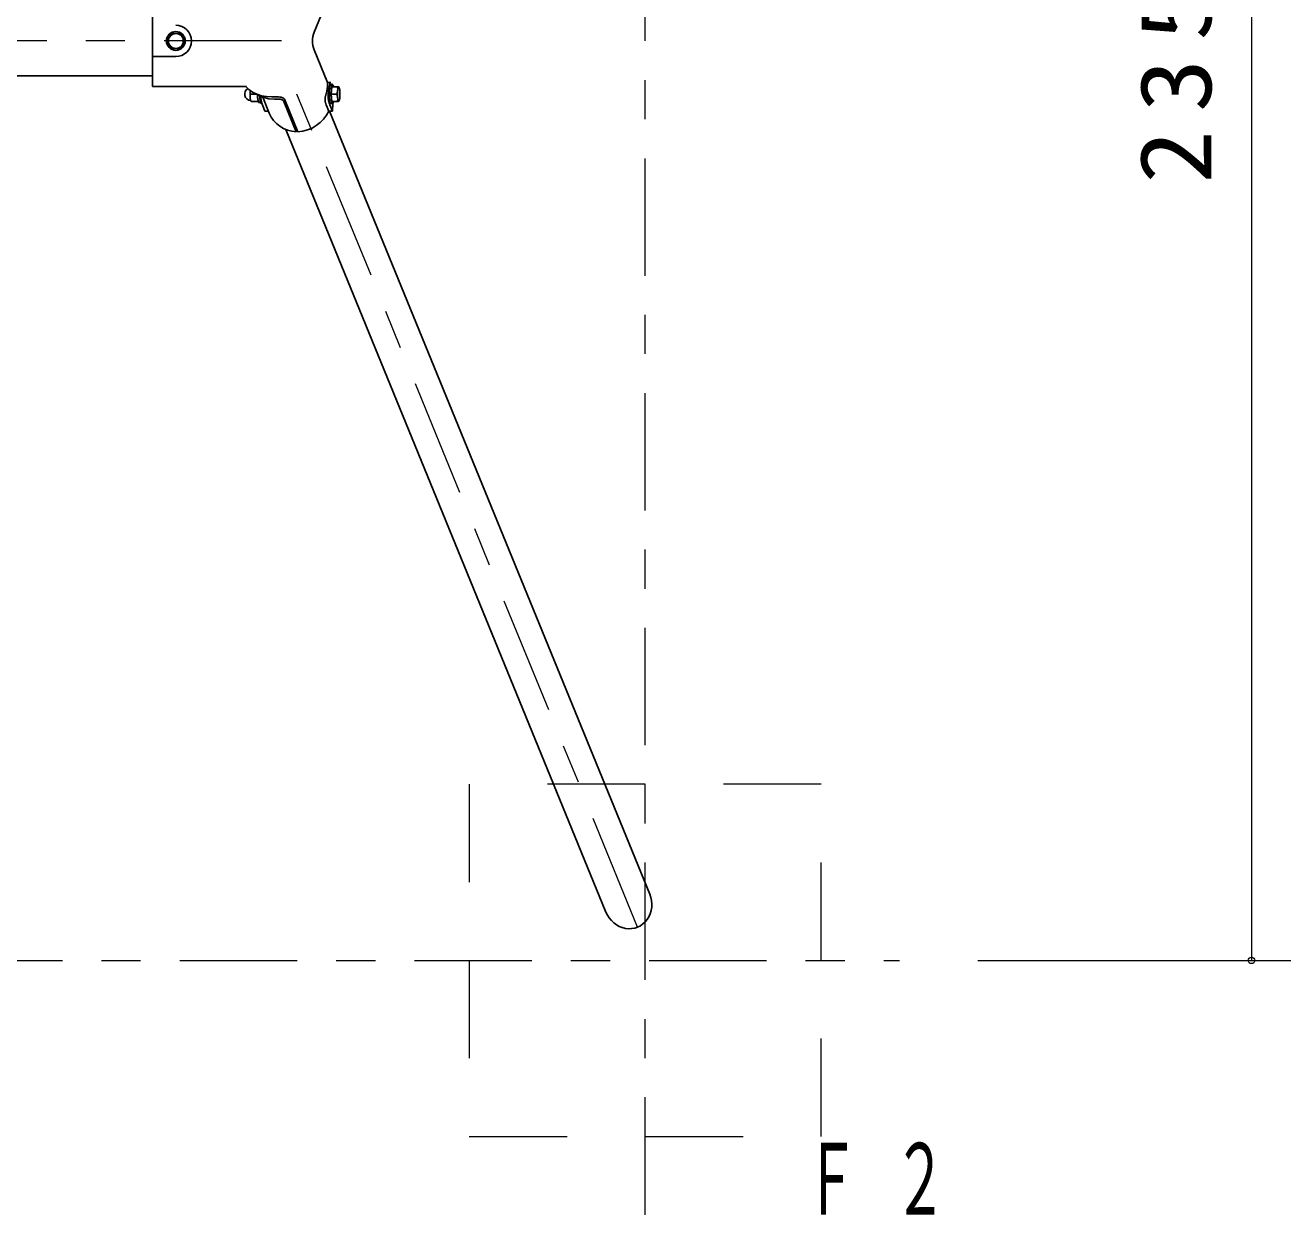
# Model space of a CAD drawing. Units: millimetres on the paper, scale 1:50. Extents: x 200 to 813, y 141 to 438.
# Drawn here: x 315.91 to 348.26, y 326.08 to 356.48 of the extents above; entities that cross this region are included whole.
import ezdxf

# ---------------------------------------------------------------- set-up
doc = ezdxf.new("R2010")
doc.units = ezdxf.units.MM
doc.linetypes.add('USER1', pattern=[4.5, 2.5, -2])
doc.linetypes.add('USER2', pattern=[6, 3, -1, 1, -1])
doc.layers.add('線', color=2, linetype='Continuous', lineweight=25)
doc.layers.add('補助', color=2, linetype='Continuous', lineweight=13)
doc.styles.add('ＭＳ ゴシック', font='')
doc.styles.get('ＭＳ ゴシック').set_extended_font_data('MS Gothic')

# ---------------------------------------------------------------- blocks, each defined once
blk = doc.blocks.new('dimension_origin')
at = {"color": 0, "linetype": 'Continuous', "lineweight": -2}
blk.add_circle((0, 0), 1.25, dxfattribs=at)

msp = doc.modelspace()

# ---------------------------------------------------------------- linework, layer by layer
at = {"layer": '線', "color": 1, "linetype": 'USER2', "lineweight": 13}
for p, q in [((331.761, 326.082), (331.761, 386.082)), ((322.461, 356.082), (284.77, 356.082)), ((331.566, 333.432), (322.505, 355.582)), ((283.861, 332.582), (338.261, 332.582))]:
    msp.add_line(p, q, dxfattribs=at)
at = {"layer": '線', "color": 7}
for p, q in [((319.161, 354.917), (319.161, 357.247)), ((323.3, 356.309), (323.641, 357.143)), ((323.3, 355.855), (323.641, 355.021)), ((319.161, 355.682), (319.761, 355.682)), ((319.161, 355.191), (314.661, 355.191)), ((319.161, 354.917), (321.566, 354.917)), ((323.719, 355.021), (323.641, 355.021)), ((323.739, 354.998), (323.754, 354.962)), ((321.983, 354.642), (322.15, 354.233)), ((323.671, 354.291), (323.762, 354.291)), ((331.875, 334.276), (323.687, 354.291)), ((323.776, 354.487), (323.762, 354.291)), ((330.755, 333.817), (322.572, 353.82))]:
    msp.add_line(p, q, dxfattribs=at)
at = {"layer": '線'}
for p, q in [((319.541, 356.082), (319.651, 356.272)), ((319.651, 356.272), (319.87, 356.272)), ((319.87, 356.272), (319.98, 356.082)), ((319.651, 355.892), (319.541, 356.082)), ((319.87, 355.892), (319.651, 355.892)), ((319.98, 356.082), (319.87, 355.892)), ((323.768, 354.962), (323.719, 354.962)), ((323.73, 354.722), (323.749, 354.912)), ((323.749, 354.912), (323.906, 354.912)), ((323.906, 354.912), (323.922, 354.912)), ((323.922, 354.912), (323.933, 354.897)), ((321.674, 354.722), (321.818, 354.722)), ((322.383, 354.651), (322.216, 354.652)), ((322.397, 354.596), (322.28, 354.596)), ((322.545, 354.577), (322.88, 353.758)), ((323.749, 354.532), (323.73, 354.722)), ((323.865, 354.722), (323.73, 354.722)), ((323.922, 354.532), (323.933, 354.548)), ((321.693, 354.532), (321.692, 354.532)), ((321.869, 354.532), (321.693, 354.532)), ((321.927, 354.507), (321.887, 354.507)), ((321.963, 354.482), (321.946, 354.482)), ((321.975, 354.447), (322.038, 354.291)), ((322.127, 354.291), (322.038, 354.291)), ((322.524, 354.532), (322.841, 353.758)), ((323.607, 354.447), (323.671, 354.291)), ((323.698, 354.447), (323.762, 354.291)), ((323.768, 354.482), (323.719, 354.482)), ((323.906, 354.532), (323.749, 354.532)), ((323.922, 354.532), (323.906, 354.532)), ((322.841, 353.758), (322.847, 353.839))]:
    msp.add_line(p, q, dxfattribs=at)
for points in [[(321.552, 354.917), (321.63, 354.839), (321.724, 354.774), (321.831, 354.722), (321.951, 354.683), (322.08, 354.66), (322.216, 354.652)], [(323.719, 354.482), (323.713, 354.484), (323.708, 354.49), (323.703, 354.5), (323.698, 354.514), (323.693, 354.532), (323.689, 354.552), (323.685, 354.576), (323.682, 354.602), (323.68, 354.63), (323.678, 354.66), (323.677, 354.691), (323.677, 354.722), (323.677, 354.753), (323.678, 354.784), (323.68, 354.814), (323.682, 354.842), (323.685, 354.868), (323.689, 354.892), (323.693, 354.912), (323.698, 354.93), (323.703, 354.944), (323.708, 354.954), (323.713, 354.96), (323.719, 354.962)], [(323.793, 354.532), (323.789, 354.515), (323.784, 354.501), (323.779, 354.49), (323.773, 354.484), (323.768, 354.482), (323.762, 354.484), (323.757, 354.49), (323.752, 354.5), (323.747, 354.514), (323.742, 354.531), (323.738, 354.552), (323.735, 354.576), (323.732, 354.602), (323.729, 354.63), (323.728, 354.66), (323.726, 354.691), (323.726, 354.722), (323.726, 354.753), (323.728, 354.784), (323.729, 354.814), (323.732, 354.842), (323.735, 354.868), (323.738, 354.892), (323.742, 354.913), (323.747, 354.93), (323.752, 354.944), (323.757, 354.954), (323.762, 354.96), (323.768, 354.962), (323.773, 354.96), (323.779, 354.954), (323.784, 354.944), (323.789, 354.93), (323.793, 354.912)], [(323.884, 354.912), (323.887, 354.911), (323.89, 354.908), (323.892, 354.903), (323.894, 354.896), (323.896, 354.888), (323.897, 354.879), (323.898, 354.868), (323.898, 354.856), (323.898, 354.843), (323.898, 354.83), (323.897, 354.817), (323.895, 354.804), (323.893, 354.791), (323.891, 354.778), (323.889, 354.766), (323.886, 354.756), (323.883, 354.746), (323.879, 354.738), (323.876, 354.731), (323.873, 354.726), (323.869, 354.723), (323.866, 354.722)], [(321.66, 354.673), (321.659, 354.697), (321.659, 354.722), (321.659, 354.747), (321.66, 354.771)], [(321.674, 354.722), (321.672, 354.723), (321.669, 354.725), (321.667, 354.729), (321.665, 354.734), (321.663, 354.74), (321.662, 354.747), (321.661, 354.755), (321.66, 354.764), (321.66, 354.773), (321.66, 354.784), (321.66, 354.795), (321.66, 354.806), (321.661, 354.81), (321.661, 354.815)], [(321.692, 354.532), (321.689, 354.533), (321.685, 354.536), (321.682, 354.541), (321.679, 354.548), (321.675, 354.556), (321.672, 354.566), (321.67, 354.576), (321.667, 354.588), (321.665, 354.601), (321.663, 354.614), (321.661, 354.627), (321.66, 354.64), (321.66, 354.653), (321.66, 354.666), (321.66, 354.678), (321.661, 354.689), (321.662, 354.698), (321.664, 354.706), (321.666, 354.713), (321.668, 354.718), (321.671, 354.721), (321.674, 354.722)], [(321.8, 354.735), (321.897, 354.677), (322.011, 354.634), (322.139, 354.607), (322.28, 354.596)], [(321.887, 354.507), (321.881, 354.509), (321.876, 354.516), (321.871, 354.528), (321.866, 354.543), (321.862, 354.563), (321.858, 354.586), (321.855, 354.612), (321.852, 354.64), (321.851, 354.671), (321.85, 354.702)], [(321.946, 354.482), (321.939, 354.486), (321.932, 354.496), (321.925, 354.513), (321.92, 354.536), (321.915, 354.564), (321.91, 354.597), (321.907, 354.634), (321.905, 354.673)], [(322.383, 354.651), (322.422, 354.649), (322.457, 354.642), (322.488, 354.632), (322.513, 354.617), (322.532, 354.599), (322.545, 354.577)], [(322.524, 354.532), (322.513, 354.55), (322.498, 354.566), (322.478, 354.579), (322.454, 354.588), (322.427, 354.594), (322.397, 354.596)], [(323.884, 354.532), (323.887, 354.533), (323.89, 354.536), (323.892, 354.541), (323.894, 354.548), (323.896, 354.556), (323.897, 354.566), (323.898, 354.576), (323.898, 354.588), (323.898, 354.601), (323.898, 354.614), (323.897, 354.627), (323.895, 354.64), (323.893, 354.653), (323.891, 354.666), (323.889, 354.678), (323.886, 354.689), (323.883, 354.698), (323.879, 354.706), (323.876, 354.713), (323.873, 354.718), (323.869, 354.721), (323.866, 354.722)]]:
    msp.add_lwpolyline(points, dxfattribs=at)
msp.add_lwpolyline([(323.925, 354.542), (323.923, 354.543), (323.92, 354.545), (323.917, 354.548), (323.915, 354.553), (323.912, 354.559), (323.91, 354.566), (323.907, 354.575), (323.905, 354.584), (323.903, 354.595), (323.901, 354.606), (323.9, 354.619), (323.898, 354.632), (323.897, 354.646), (323.896, 354.66), (323.895, 354.675), (323.895, 354.691), (323.894, 354.706), (323.894, 354.722), (323.894, 354.738), (323.895, 354.753), (323.895, 354.769), (323.896, 354.784), (323.897, 354.798), (323.898, 354.812), (323.9, 354.825), (323.901, 354.838), (323.903, 354.849), (323.905, 354.86), (323.907, 354.869), (323.91, 354.878), (323.912, 354.885), (323.915, 354.891), (323.917, 354.896), (323.92, 354.899), (323.923, 354.901), (323.925, 354.902), (323.928, 354.901), (323.931, 354.899), (323.933, 354.896), (323.936, 354.891), (323.939, 354.885), (323.941, 354.878), (323.943, 354.869), (323.945, 354.86), (323.947, 354.849), (323.949, 354.838), (323.951, 354.825), (323.952, 354.812), (323.954, 354.798), (323.955, 354.784), (323.956, 354.769), (323.956, 354.753), (323.956, 354.738), (323.957, 354.722), (323.956, 354.706), (323.956, 354.691), (323.956, 354.675), (323.955, 354.66), (323.954, 354.646), (323.952, 354.632), (323.951, 354.619), (323.949, 354.606), (323.947, 354.595), (323.945, 354.584), (323.943, 354.575), (323.941, 354.566), (323.939, 354.559), (323.936, 354.553), (323.933, 354.548), (323.931, 354.545), (323.928, 354.543)], close=True, dxfattribs=at)
at = {"layer": '線', "color": 7}
for points in [[(322.15, 354.233), (322.198, 354.137), (322.26, 354.049), (322.334, 353.97), (322.419, 353.902), (322.514, 353.846), (322.617, 353.803), (322.727, 353.773), (322.841, 353.758)], [(322.88, 353.758), (323.005, 353.775), (323.126, 353.808), (323.243, 353.857), (323.352, 353.92), (323.452, 353.997), (323.539, 354.086), (323.613, 354.184), (323.671, 354.291)], [(331.875, 334.276), (331.903, 334.193), (331.921, 334.109), (331.928, 334.023), (331.926, 333.938), (331.912, 333.854), (331.889, 333.774), (331.855, 333.699), (331.813, 333.629), (331.761, 333.567), (331.703, 333.513), (331.637, 333.468), (331.566, 333.432), (331.491, 333.408), (331.413, 333.394), (331.333, 333.391), (331.253, 333.4), (331.173, 333.42), (331.097, 333.45), (331.024, 333.491), (330.956, 333.541), (330.894, 333.6), (330.839, 333.666), (330.793, 333.739), (330.755, 333.817)]]:
    msp.add_lwpolyline(points, dxfattribs=at)
at = {"layer": '線', "color": 4, "linetype": 'USER1', "lineweight": 13}
msp.add_lwpolyline([(327.261, 328.082), (336.261, 328.082), (336.261, 337.082), (327.261, 337.082)], close=True, dxfattribs=at)
at = {"layer": '線'}
for radius in [0.24, 0.19]:
    msp.add_circle((319.761, 356.082), radius, dxfattribs=at)
at = {"layer": '線', "color": 7}
for centre, radius, start, end in [((319.761, 356.082), 0.4, 270, 90), ((323.855, 356.082), 0.6, 157.751, 202.249)]:
    msp.add_arc(centre, radius, start, end, dxfattribs=at)
at = {"layer": '線'}
msp.add_arc((321.68, 354.722), 0.16, 118.5154, 267.6374, dxfattribs=at)
for points, knots in [([(323.627, 354.839), (323.628, 354.845), (323.629, 354.851), (323.63, 354.857), (323.631, 354.863), (323.632, 354.869), (323.633, 354.875), (323.633, 354.881), (323.634, 354.887), (323.635, 354.893), (323.636, 354.899), (323.636, 354.906), (323.637, 354.912), (323.637, 354.918), (323.638, 354.924), (323.638, 354.93), (323.639, 354.936), (323.639, 354.942), (323.64, 354.948), (323.64, 354.954), (323.64, 354.96), (323.64, 354.966), (323.641, 354.972), (323.641, 354.979), (323.641, 354.985), (323.641, 354.991), (323.641, 354.997), (323.641, 355.003), (323.641, 355.009), (323.641, 355.015), (323.641, 355.021)], [0, 0, 0, 0, 1, 1, 1, 2, 2, 2, 3, 3, 3, 4, 4, 4, 5, 5, 5, 6, 6, 6, 7, 7, 7, 8, 8, 8, 9, 9, 9, 10, 10, 10, 10]), ([(323.671, 354.839), (323.671, 354.841), (323.671, 354.843), (323.671, 354.845), (323.672, 354.847), (323.672, 354.849), (323.672, 354.851), (323.672, 354.852), (323.673, 354.854), (323.673, 354.856), (323.673, 354.858), (323.673, 354.86), (323.674, 354.862), (323.674, 354.864), (323.674, 354.866), (323.674, 354.868), (323.675, 354.87), (323.675, 354.872), (323.675, 354.874), (323.675, 354.876), (323.676, 354.878), (323.676, 354.879), (323.676, 354.881), (323.677, 354.883), (323.677, 354.885), (323.677, 354.887), (323.677, 354.889), (323.678, 354.891), (323.678, 354.893), (323.678, 354.895), (323.679, 354.897), (323.679, 354.899), (323.679, 354.901), (323.68, 354.902), (323.68, 354.904), (323.68, 354.906), (323.681, 354.908), (323.681, 354.91), (323.681, 354.912), (323.682, 354.914), (323.682, 354.916), (323.682, 354.918), (323.683, 354.92), (323.683, 354.922), (323.683, 354.923), (323.684, 354.925), (323.684, 354.927), (323.685, 354.929), (323.685, 354.931), (323.685, 354.933), (323.686, 354.935), (323.686, 354.937), (323.687, 354.939), (323.687, 354.941), (323.687, 354.943), (323.688, 354.944), (323.688, 354.946), (323.688, 354.948), (323.689, 354.95), (323.689, 354.952), (323.69, 354.954), (323.69, 354.956), (323.691, 354.958), (323.691, 354.96), (323.691, 354.961), (323.692, 354.963), (323.692, 354.965), (323.693, 354.967), (323.693, 354.969), (323.694, 354.971), (323.694, 354.973), (323.695, 354.975), (323.695, 354.977), (323.696, 354.978), (323.696, 354.98), (323.697, 354.982), (323.697, 354.984), (323.698, 354.986), (323.698, 354.988), (323.699, 354.99), (323.7, 354.991), (323.7, 354.993), (323.701, 354.995), (323.701, 354.997), (323.702, 354.999), (323.703, 355.001), (323.703, 355.002), (323.704, 355.004), (323.705, 355.006), (323.706, 355.008), (323.707, 355.01), (323.708, 355.011), (323.709, 355.013), (323.71, 355.015), (323.711, 355.016), (323.712, 355.018), (323.713, 355.019), (323.715, 355.02), (323.717, 355.021), (323.719, 355.021)], [0, 0, 0, 0, 1, 1, 1, 2, 2, 2, 3, 3, 3, 4, 4, 4, 5, 5, 5, 6, 6, 6, 7, 7, 7, 8, 8, 8, 9, 9, 9, 10, 10, 10, 11, 11, 11, 12, 12, 12, 13, 13, 13, 14, 14, 14, 15, 15, 15, 16, 16, 16, 17, 17, 17, 18, 18, 18, 19, 19, 19, 20, 20, 20, 21, 21, 21, 22, 22, 22, 23, 23, 23, 24, 24, 24, 25, 25, 25, 26, 26, 26, 27, 27, 27, 28, 28, 28, 29, 29, 29, 30, 30, 30, 31, 31, 31, 32, 32, 32, 33, 33, 33, 33]), ([(321.975, 354.447), (321.974, 354.448), (321.974, 354.449), (321.974, 354.45), (321.973, 354.451), (321.973, 354.452), (321.972, 354.453), (321.972, 354.454), (321.972, 354.455), (321.971, 354.456), (321.971, 354.457), (321.971, 354.458), (321.97, 354.459), (321.97, 354.46), (321.97, 354.461), (321.969, 354.462), (321.969, 354.464), (321.969, 354.465), (321.968, 354.466), (321.968, 354.467), (321.968, 354.468), (321.967, 354.469), (321.967, 354.47), (321.967, 354.471), (321.966, 354.472), (321.966, 354.473), (321.966, 354.474), (321.965, 354.475), (321.965, 354.476), (321.965, 354.477), (321.964, 354.478), (321.964, 354.479), (321.964, 354.48), (321.964, 354.482), (321.963, 354.483), (321.963, 354.484), (321.963, 354.485), (321.962, 354.486), (321.962, 354.487), (321.962, 354.488), (321.961, 354.489), (321.961, 354.49), (321.961, 354.491), (321.96, 354.492), (321.96, 354.493), (321.96, 354.494), (321.959, 354.495), (321.959, 354.496), (321.959, 354.497), (321.958, 354.499), (321.958, 354.5), (321.958, 354.501), (321.957, 354.502), (321.957, 354.503), (321.957, 354.504), (321.956, 354.505), (321.956, 354.506), (321.956, 354.507), (321.956, 354.508), (321.955, 354.509), (321.955, 354.51), (321.955, 354.511), (321.954, 354.512), (321.954, 354.514), (321.954, 354.515), (321.953, 354.516), (321.953, 354.517), (321.953, 354.518), (321.953, 354.519), (321.952, 354.52), (321.952, 354.521), (321.952, 354.522), (321.951, 354.523), (321.951, 354.524), (321.951, 354.525), (321.951, 354.526), (321.95, 354.527), (321.95, 354.529), (321.95, 354.53), (321.949, 354.531), (321.949, 354.532), (321.949, 354.533), (321.949, 354.534), (321.948, 354.535), (321.948, 354.536), (321.948, 354.537), (321.947, 354.538), (321.947, 354.539), (321.947, 354.54), (321.947, 354.541), (321.946, 354.543), (321.946, 354.544), (321.946, 354.545), (321.946, 354.546), (321.945, 354.547), (321.945, 354.548), (321.945, 354.549), (321.945, 354.55), (321.944, 354.551), (321.944, 354.552), (321.944, 354.553), (321.944, 354.554), (321.943, 354.556), (321.943, 354.557), (321.943, 354.558), (321.943, 354.559), (321.942, 354.56), (321.942, 354.561), (321.942, 354.562), (321.942, 354.563), (321.941, 354.564), (321.941, 354.565), (321.941, 354.566), (321.941, 354.567), (321.941, 354.569), (321.94, 354.57), (321.94, 354.571), (321.94, 354.572), (321.94, 354.573), (321.94, 354.574), (321.939, 354.575), (321.939, 354.576), (321.939, 354.577), (321.939, 354.578), (321.939, 354.58), (321.938, 354.581), (321.938, 354.582), (321.938, 354.583), (321.938, 354.584), (321.938, 354.585), (321.937, 354.586), (321.937, 354.587), (321.937, 354.588), (321.937, 354.589), (321.937, 354.59), (321.937, 354.592), (321.936, 354.593), (321.936, 354.594), (321.936, 354.595), (321.936, 354.596), (321.936, 354.597), (321.936, 354.598), (321.935, 354.599), (321.935, 354.6), (321.935, 354.601), (321.935, 354.603), (321.935, 354.604), (321.935, 354.605), (321.935, 354.606), (321.935, 354.607), (321.934, 354.608), (321.934, 354.609), (321.934, 354.61), (321.934, 354.611), (321.934, 354.613), (321.934, 354.614), (321.934, 354.615), (321.934, 354.616), (321.933, 354.617), (321.933, 354.618), (321.933, 354.619), (321.933, 354.62), (321.933, 354.621), (321.933, 354.622), (321.933, 354.624), (321.933, 354.625), (321.933, 354.626), (321.933, 354.627), (321.933, 354.628), (321.932, 354.629), (321.932, 354.63), (321.932, 354.631), (321.932, 354.632), (321.932, 354.634), (321.932, 354.635), (321.932, 354.636), (321.932, 354.637), (321.932, 354.638), (321.932, 354.639), (321.932, 354.64), (321.932, 354.641), (321.932, 354.642), (321.932, 354.644), (321.932, 354.645), (321.932, 354.646), (321.932, 354.647), (321.932, 354.648), (321.932, 354.649), (321.932, 354.65), (321.931, 354.651), (321.931, 354.652), (321.931, 354.654), (321.931, 354.655), (321.931, 354.656), (321.931, 354.657), (321.931, 354.658), (321.931, 354.659), (321.931, 354.66), (321.931, 354.661)], [0, 0, 0, 0, 1, 1, 1, 2, 2, 2, 3, 3, 3, 4, 4, 4, 5, 5, 5, 6, 6, 6, 7, 7, 7, 8, 8, 8, 9, 9, 9, 10, 10, 10, 11, 11, 11, 12, 12, 12, 13, 13, 13, 14, 14, 14, 15, 15, 15, 16, 16, 16, 17, 17, 17, 18, 18, 18, 19, 19, 19, 20, 20, 20, 21, 21, 21, 22, 22, 22, 23, 23, 23, 24, 24, 24, 25, 25, 25, 26, 26, 26, 27, 27, 27, 28, 28, 28, 29, 29, 29, 30, 30, 30, 31, 31, 31, 32, 32, 32, 33, 33, 33, 34, 34, 34, 35, 35, 35, 36, 36, 36, 37, 37, 37, 38, 38, 38, 39, 39, 39, 40, 40, 40, 41, 41, 41, 42, 42, 42, 43, 43, 43, 44, 44, 44, 45, 45, 45, 46, 46, 46, 47, 47, 47, 48, 48, 48, 49, 49, 49, 50, 50, 50, 51, 51, 51, 52, 52, 52, 53, 53, 53, 54, 54, 54, 55, 55, 55, 56, 56, 56, 57, 57, 57, 58, 58, 58, 59, 59, 59, 60, 60, 60, 61, 61, 61, 62, 62, 62, 63, 63, 63, 64, 64, 64, 65, 65, 65, 66, 66, 66, 66]), ([(323.607, 354.447), (323.605, 354.453), (323.602, 354.459), (323.599, 354.465), (323.597, 354.471), (323.595, 354.478), (323.592, 354.484), (323.59, 354.49), (323.588, 354.497), (323.587, 354.503), (323.585, 354.51), (323.583, 354.516), (323.582, 354.523), (323.58, 354.53), (323.579, 354.536), (323.578, 354.543), (323.577, 354.55), (323.576, 354.556), (323.576, 354.563), (323.575, 354.57), (323.575, 354.576), (323.574, 354.583), (323.574, 354.59), (323.574, 354.597), (323.574, 354.603), (323.575, 354.61), (323.575, 354.617), (323.576, 354.623), (323.576, 354.63), (323.577, 354.637), (323.578, 354.644), (323.58, 354.65), (323.581, 354.657), (323.583, 354.663), (323.584, 354.67), (323.586, 354.676), (323.588, 354.683), (323.59, 354.689), (323.593, 354.695), (323.595, 354.702), (323.597, 354.708), (323.599, 354.715), (323.602, 354.721), (323.604, 354.727), (323.606, 354.734), (323.608, 354.74), (323.61, 354.746), (323.612, 354.753), (323.614, 354.759), (323.616, 354.766), (323.617, 354.772), (323.619, 354.779), (323.62, 354.786), (323.621, 354.792), (323.622, 354.799), (323.623, 354.806), (323.624, 354.812), (323.625, 354.819), (323.626, 354.826), (323.626, 354.832), (323.627, 354.839)], [0, 0, 0, 0, 1, 1, 1, 2, 2, 2, 3, 3, 3, 4, 4, 4, 5, 5, 5, 6, 6, 6, 7, 7, 7, 8, 8, 8, 9, 9, 9, 10, 10, 10, 11, 11, 11, 12, 12, 12, 13, 13, 13, 14, 14, 14, 15, 15, 15, 16, 16, 16, 17, 17, 17, 18, 18, 18, 19, 19, 19, 20, 20, 20, 20]), ([(323.698, 354.447), (323.695, 354.455), (323.692, 354.463), (323.689, 354.471), (323.686, 354.48), (323.683, 354.488), (323.68, 354.497), (323.678, 354.505), (323.675, 354.514), (323.673, 354.522), (323.671, 354.531), (323.669, 354.54), (323.667, 354.548), (323.665, 354.557), (323.664, 354.566), (323.662, 354.574), (323.661, 354.583), (323.66, 354.592), (323.659, 354.601), (323.658, 354.609), (323.657, 354.618), (323.656, 354.627), (323.656, 354.636), (323.656, 354.645), (323.655, 354.654), (323.655, 354.663), (323.655, 354.671), (323.655, 354.68), (323.656, 354.689), (323.656, 354.698), (323.656, 354.707), (323.657, 354.716), (323.657, 354.725), (323.658, 354.733), (323.659, 354.742), (323.659, 354.751), (323.66, 354.76), (323.661, 354.769), (323.662, 354.778), (323.663, 354.786), (323.664, 354.795), (323.665, 354.804), (323.666, 354.813), (323.668, 354.821), (323.669, 354.83), (323.671, 354.839)], [0, 0, 0, 0, 1, 1, 1, 2, 2, 2, 3, 3, 3, 4, 4, 4, 5, 5, 5, 6, 6, 6, 7, 7, 7, 8, 8, 8, 9, 9, 9, 10, 10, 10, 11, 11, 11, 12, 12, 12, 13, 13, 13, 14, 14, 14, 15, 15, 15, 15])]:
    msp.add_open_spline(points, degree=3, knots=knots, dxfattribs=at)
at = {"layer": '補助'}
for p, q in [((347.261, 379.582), (347.261, 332.582)), ((340.261, 332.582), (348.261, 332.582))]:
    msp.add_line(p, q, dxfattribs=at)

# ---------------------------------------------------------------- block references
at = {"layer": '補助', "xscale": 0.0667, "yscale": 0.0667, "rotation": 90}
msp.add_blockref('dimension_origin', (347.261, 332.582), dxfattribs=at)

# ---------------------------------------------------------------- texts
at = {"layer": '補助', "insert": (346.261, 356.082), "char_height": 1.833, "attachment_point": 8, "rotation": 90, "style": 'ＭＳ ゴシック'}
msp.add_mtext('\\T1.33;\\W1.1;2350', dxfattribs=at)
at = {"layer": '補助', "insert": (335.844, 327.915), "char_height": 1.833, "attachment_point": 1, "style": 'ＭＳ ゴシック'}
msp.add_mtext('\\T1.64;\\W0.55;Ｆ２', dxfattribs=at)

doc.saveas('drawing.dxf')
